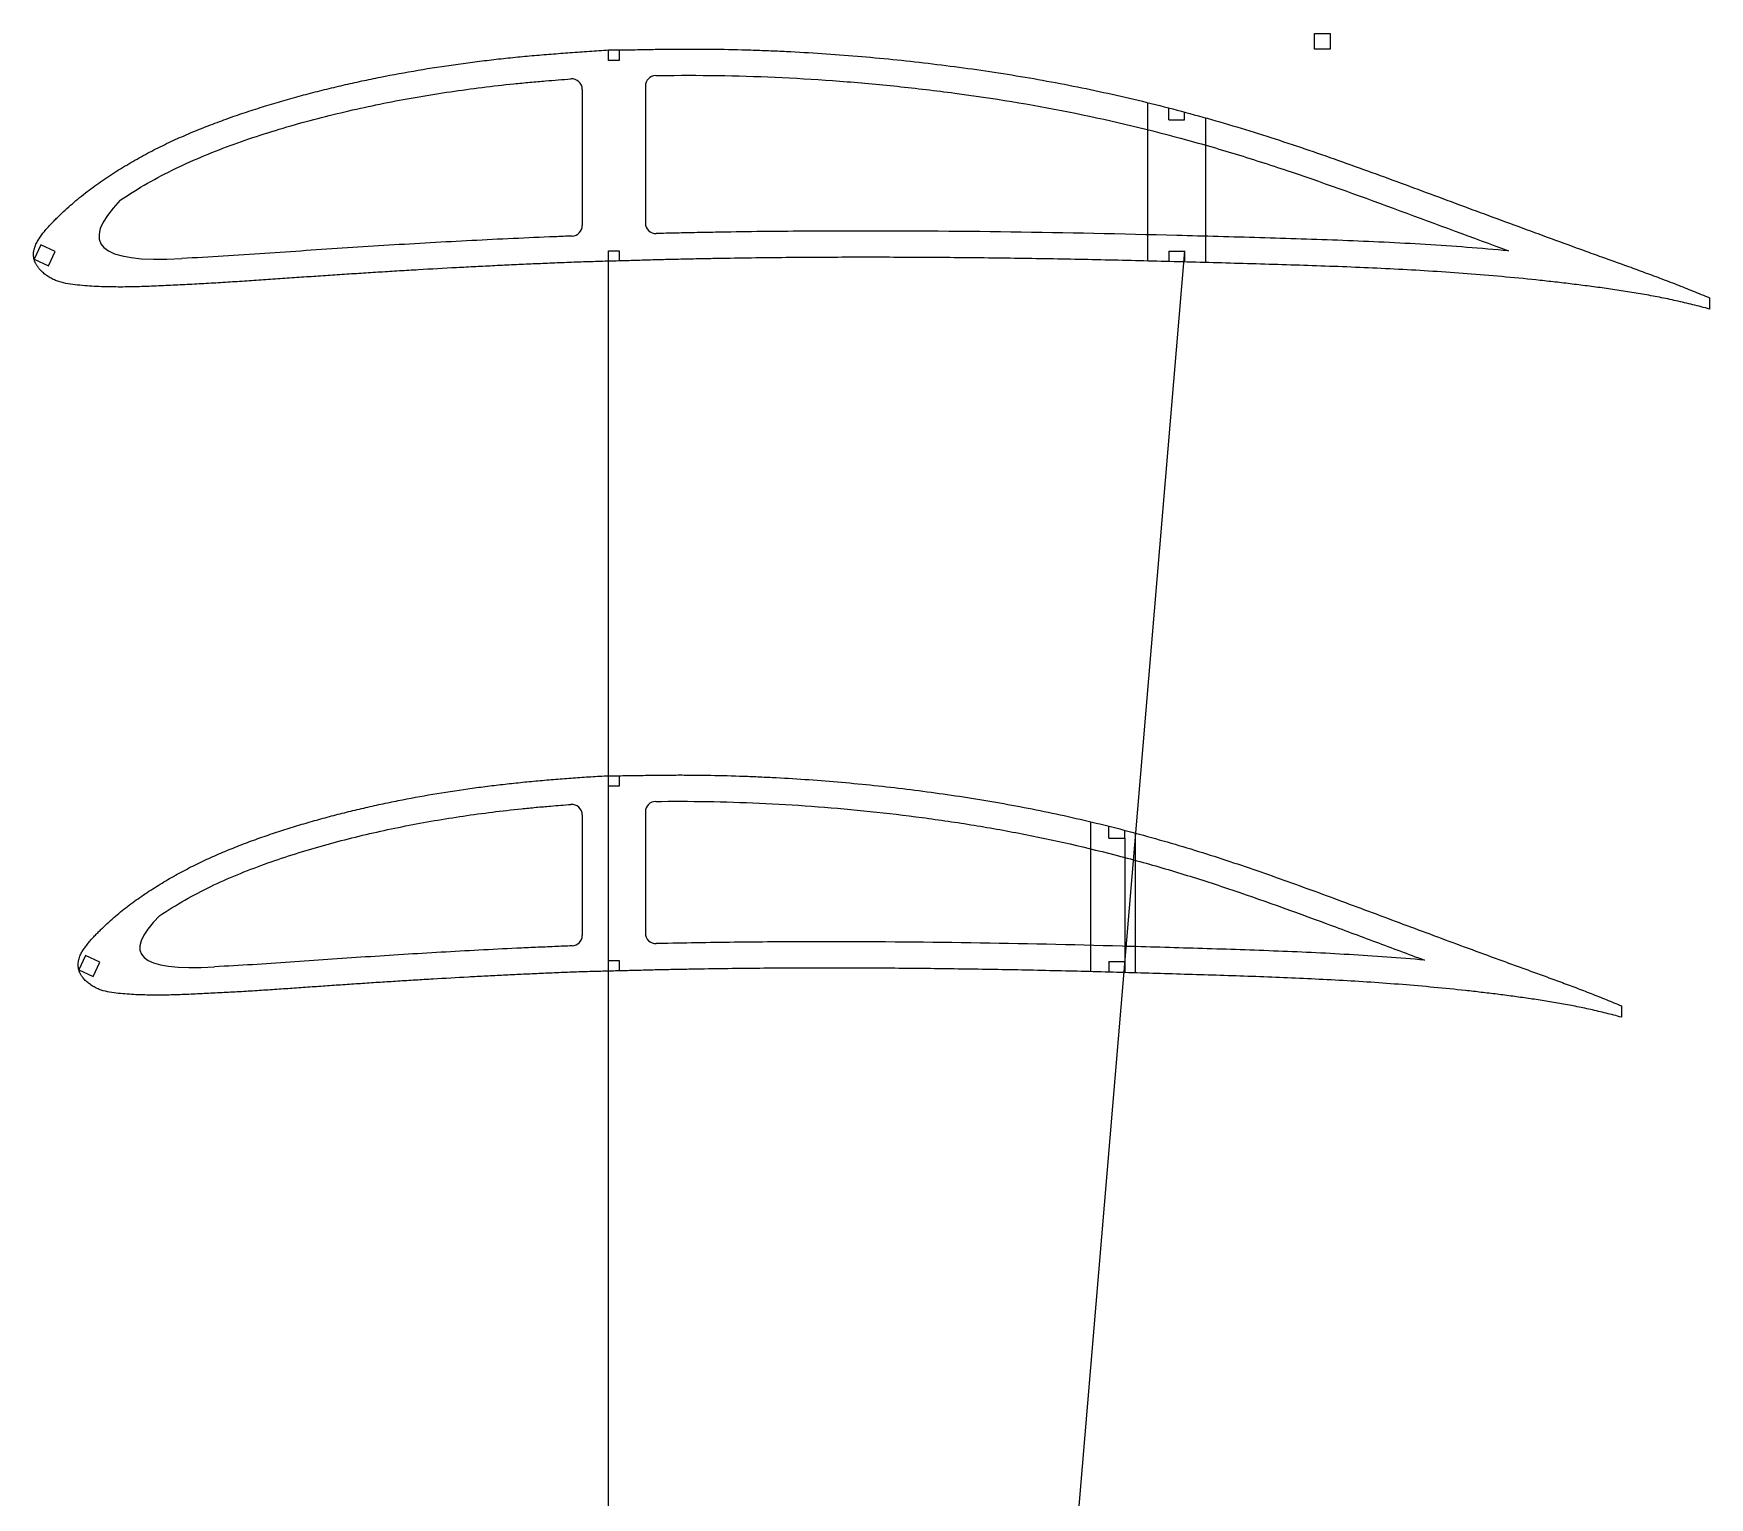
# Model space of a CAD drawing. Header units: millimetres. Extents: x -11497 to 404, y -3854 to 414.
# Drawn here: x -1621.8 to -1303.3, y -1358.5 to -1080.1 of the extents above; entities that cross this region are included whole.
import ezdxf

# ---------------------------------------------------------------- set-up
doc = ezdxf.new("R2010")
doc.units = ezdxf.units.MM
doc.layers.add('剖面线层', color=2, linetype='Continuous', lineweight=25)
doc.layers.add('细线层', color=4, linetype='Continuous', lineweight=25)

msp = doc.modelspace()

# ---------------------------------------------------------------- linework, layer by layer
for p, q in [((-1378.3741, -1080.1331), (-1375.3741, -1080.1331)), ((-1378.3741, -1083.1331), (-1378.3741, -1080.1331)), ((-1375.3741, -1083.1331), (-1378.3741, -1083.1331)), ((-1375.3741, -1080.1331), (-1375.3741, -1083.1331)), ((-1512.5429, -1085.2521), (-1512.5429, -1083.2637)), ((-1510.5429, -1085.2521), (-1512.5429, -1085.2521)), ((-1510.5429, -1083.2521), (-1510.5429, -1085.2521)), ((-1517.5429, -1090.7639), (-1517.5429, -1116.6567)), ((-1505.5429, -1090.1355), (-1505.5429, -1116.178)), ((-1410.0635, -1093.263), (-1410.0635, -1123.3984)), ((-1406.0635, -1096.5214), (-1406.0635, -1094.2714)), ((-1403.0635, -1096.5214), (-1403.0635, -1095.0622)), ((-1406.0635, -1096.5214), (-1403.0635, -1096.5214)), ((-1399.0635, -1096.1625), (-1399.0635, -1123.6881)), ((-1512.5429, -1123.4381), (-1512.5429, -1121.4381)), ((-1512.5429, -1121.4381), (-1510.5429, -1121.4381)), ((-1510.5429, -1121.4381), (-1510.5429, -1123.3884)), ((-1406.0635, -1121.5001), (-1403.0635, -1121.5001)), ((-1406.0635, -1121.5001), (-1406.0635, -1123.5001)), ((-1403.0635, -1121.5001), (-1403.0635, -1123.5793)), ((-1512.5429, -1223.2727), (-1512.5429, -1221.2863)), ((-1510.5429, -1223.2727), (-1512.5429, -1223.2727)), ((-1510.5429, -1221.2727), (-1510.5429, -1223.2727)), ((-1517.5429, -1228.7378), (-1517.5429, -1251.6367)), ((-1505.5429, -1228.167), (-1505.5429, -1251.213)), ((-1420.931, -1230.0195), (-1420.931, -1258.5367)), ((-1417.431, -1233.1243), (-1417.431, -1230.8743)), ((-1414.431, -1233.1243), (-1414.431, -1231.6419)), ((-1412.431, -1232.1714), (-1412.431, -1258.7685)), ((-1417.431, -1233.1243), (-1414.431, -1233.1243)), ((-1414.431, -1233.1243), (-1414.431, -1256.6292)), ((-1512.5429, -1258.4381), (-1512.5429, -1256.4381)), ((-1512.5429, -1256.4381), (-1510.5429, -1256.4381)), ((-1510.5429, -1256.4381), (-1510.5429, -1258.3922)), ((-1417.431, -1256.6292), (-1414.431, -1256.6292)), ((-1417.431, -1256.6292), (-1417.431, -1258.6292)), ((-1414.431, -1256.6292), (-1414.431, -1258.7119))]:
    msp.add_line(p, q)
at = {"color": 7, "linetype": 'Continuous', "lineweight": 25}
for p, q in [((-1605.3444, -1111.8305), (-1605.3441, -1111.8308)), ((-1620.4494, -1120.3475), (-1621.7172, -1123.0664)), ((-1617.7304, -1121.6153), (-1620.4494, -1120.3475)), ((-1621.7172, -1123.0664), (-1618.9983, -1124.3343)), ((-1618.9983, -1124.3343), (-1617.7304, -1121.6153)), ((-1593.6433, -1122.9243), (-1593.6451, -1122.9243)), ((-1303.2696, -1130.398), (-1303.269, -1132.5597)), ((-1597.8179, -1247.8718), (-1597.8177, -1247.8719)), ((-1611.9661, -1255.4476), (-1613.234, -1258.1666)), ((-1613.234, -1258.1666), (-1610.5151, -1259.4344)), ((-1609.2472, -1256.7155), (-1611.9661, -1255.4476)), ((-1610.5151, -1259.4344), (-1609.2472, -1256.7155)), ((-1587.4223, -1257.6132), (-1587.4254, -1257.6134)), ((-1320.0152, -1265.039), (-1320.0137, -1267.212))]:
    msp.add_line(p, q, dxfattribs=at)
for centre, start, end in [((-1519.5429, -1090.7639), 0, 94.302179), ((-1503.5429, -1090.1355), 91.004085, 180), ((-1519.5429, -1116.6567), 272.101356, 360), ((-1503.5429, -1116.178), 180, 271.568947), ((-1503.5429, -1228.167), 90.79571, 180), ((-1519.5429, -1228.7378), 0, 94.285698), ((-1519.5429, -1251.6367), 272.065823, 0), ((-1503.5429, -1251.213), 180, 271.335393)]:
    msp.add_arc(centre, 2, start, end)
for points, knots in [([(-1512.5429, -1083.2637), (-1511.4156, -1083.2621), (-1509.1614, -1083.2405), (-1505.7806, -1083.1769), (-1502.3999, -1083.1098), (-1499.0185, -1083.08), (-1495.6371, -1083.0776), (-1491.1286, -1083.1189), (-1486.6211, -1083.2213), (-1482.1154, -1083.3831), (-1477.6113, -1083.5839), (-1471.9849, -1083.9115), (-1465.2408, -1084.4182), (-1458.5066, -1085.0423), (-1451.7834, -1085.7769), (-1445.0745, -1086.6289), (-1438.3812, -1087.5998), (-1429.4833, -1089.0639), (-1418.4195, -1091.2296), (-1405.2641, -1094.3859), (-1394.4157, -1097.453), (-1385.8156, -1100.1644), (-1377.2623, -1103.021), (-1368.7705, -1106.0542), (-1360.3066, -1109.1642), (-1353.9651, -1111.5139), (-1347.6236, -1113.8636), (-1341.2818, -1116.2124), (-1334.9356, -1118.5492), (-1329.6419, -1120.4828), (-1325.4032, -1122.0189), (-1322.2209, -1123.1621), (-1319.04, -1124.3089), (-1315.8618, -1125.4636), (-1312.693, -1126.6437), (-1309.5336, -1127.849), (-1306.3925, -1129.101), (-1304.3038, -1129.9496), (-1303.2696, -1130.398)], [0, 0, 0, 0, 0.015625, 0.03125, 0.046875, 0.0625, 0.078125, 0.09375, 0.125, 0.140625, 0.15625, 0.1875, 0.21875, 0.25, 0.28125, 0.3125, 0.34375, 0.375, 0.4375, 0.5, 0.5625, 0.59375, 0.625, 0.6875, 0.71875, 0.75, 0.78125, 0.8125, 0.84375, 0.875, 0.890625, 0.90625, 0.921875, 0.9375, 0.953125, 0.96875, 0.984375, 1, 1, 1, 1]), ([(-1303.269, -1132.5597), (-1304.3085, -1132.2417), (-1306.4171, -1131.7064), (-1309.5905, -1130.9477), (-1312.7877, -1130.2851), (-1315.999, -1129.6922), (-1319.2231, -1129.1637), (-1322.4558, -1128.6848), (-1325.6949, -1128.2429), (-1328.9389, -1127.8298), (-1332.1872, -1127.4437), (-1336.5235, -1126.9618), (-1341.9531, -1126.4238), (-1348.4806, -1125.8726), (-1355.0178, -1125.4048), (-1361.563, -1125.0182), (-1368.1142, -1124.6984), (-1374.6699, -1124.4335), (-1381.2289, -1124.2084), (-1387.7899, -1124.0069), (-1396.54, -1123.7563), (-1407.4796, -1123.455), (-1420.6085, -1123.1445), (-1431.5481, -1122.9459), (-1440.2977, -1122.8286), (-1446.8584, -1122.7614), (-1453.4172, -1122.7147), (-1459.9736, -1122.6913), (-1466.5274, -1122.6897), (-1473.078, -1122.7122), (-1479.625, -1122.7606), (-1486.1679, -1122.8365), (-1491.6167, -1122.9233), (-1495.9732, -1123.0064), (-1499.2392, -1123.0796), (-1501.96, -1123.138), (-1504.1356, -1123.1981), (-1506.3106, -1123.2628), (-1509.0283, -1123.3513), (-1511.2022, -1123.4056), (-1513.5048, -1123.4612), (-1515.3279, -1123.5173), (-1517.7578, -1123.5981), (-1519.5798, -1123.6627), (-1521.4013, -1123.7329), (-1523.2223, -1123.8085), (-1525.0429, -1123.8856), (-1527.4698, -1123.9899), (-1530.5025, -1124.1277), (-1534.1401, -1124.3013), (-1537.7763, -1124.4833), (-1542.6224, -1124.7376), (-1547.4656, -1125.0073), (-1552.306, -1125.2939), (-1555.935, -1125.516), (-1559.5627, -1125.7447), (-1563.1892, -1125.9806), (-1566.8145, -1126.2219), (-1570.4389, -1126.4669), (-1574.0622, -1126.7166), (-1577.6849, -1126.9665), (-1581.3074, -1127.2115), (-1584.93, -1127.4459), (-1588.5531, -1127.6641), (-1591.573, -1127.8278), (-1593.9893, -1127.9495), (-1595.8015, -1128.0368), (-1597.6138, -1128.1204), (-1599.4263, -1128.1994), (-1601.2391, -1128.2669), (-1603.0524, -1128.3177), (-1604.8662, -1128.3439), (-1606.6802, -1128.3404), (-1608.4936, -1128.2996), (-1610.3058, -1128.2228), (-1612.1155, -1128.099), (-1613.9213, -1127.9309), (-1615.721, -1127.6969), (-1617.1857, -1127.3023), (-1618.2918, -1126.809), (-1618.9459, -1126.4295), (-1619.4433, -1126.0857), (-1619.9227, -1125.7173), (-1620.37, -1125.3096), (-1620.7241, -1124.9165), (-1620.9177, -1124.6849), (-1621.0549, -1124.5046), (-1621.1817, -1124.3169), (-1621.2948, -1124.1204), (-1621.3974, -1123.9185), (-1621.5054, -1123.7198), (-1621.6065, -1123.5177), (-1621.6803, -1123.3037), (-1621.7388, -1123.0854), (-1621.7829, -1122.8632), (-1621.8156, -1122.6391), (-1621.8424, -1122.338), (-1621.8461, -1121.9595), (-1621.8007, -1121.5837), (-1621.7439, -1121.2872), (-1621.6893, -1121.0673), (-1621.6243, -1120.8502), (-1621.526, -1120.5646), (-1621.3824, -1120.215), (-1621.1821, -1119.8083), (-1620.8861, -1119.281), (-1620.4683, -1118.6507), (-1619.9182, -1117.9298), (-1619.3313, -1117.238), (-1618.72, -1116.5684), (-1618.0907, -1115.9156), (-1617.4508, -1115.273), (-1616.5895, -1114.4247), (-1615.4878, -1113.3899), (-1614.1282, -1112.1895), (-1612.7284, -1111.036), (-1611.2955, -1109.9241), (-1609.3455, -1108.4937), (-1606.8435, -1106.7962), (-1603.7571, -1104.8886), (-1600.5968, -1103.1058), (-1597.3675, -1101.4505), (-1594.0783, -1099.9173), (-1590.7382, -1098.4978), (-1587.3592, -1097.1728), (-1583.9481, -1095.9313), (-1580.5085, -1094.7699), (-1577.0452, -1093.6795), (-1573.5602, -1092.6585), (-1570.0575, -1091.6976), (-1566.539, -1090.7938), (-1563.0057, -1089.9465), (-1559.4587, -1089.1549), (-1554.7126, -1088.1729), (-1548.7514, -1087.0773), (-1542.7581, -1086.1542), (-1537.9481, -1085.5101), (-1534.3335, -1085.0746), (-1530.7125, -1084.6856), (-1527.0864, -1084.3336), (-1523.454, -1084.0409), (-1519.8191, -1083.7644), (-1516.1826, -1083.4924), (-1513.7564, -1083.3332), (-1512.5429, -1083.2637)], [0, 0, 0, 0, 0.00737426, 0.01474851, 0.02212277, 0.02949703, 0.03687129, 0.04424554, 0.0516198, 0.05899406, 0.06636831, 0.07374257, 0.08849108, 0.1032396, 0.11798811, 0.13273663, 0.14748514, 0.16223365, 0.17698217, 0.19173068, 0.2064792, 0.23597622, 0.26547325, 0.29497028, 0.3097188, 0.32446731, 0.33921582, 0.35396434, 0.36871285, 0.38346137, 0.39820988, 0.41295839, 0.42770691, 0.43508116, 0.44245542, 0.44982968, 0.45351681, 0.45720394, 0.46457819, 0.47195245, 0.47195245, 0.48020319, 0.48432856, 0.48845394, 0.49257931, 0.49670468, 0.50083005, 0.50495542, 0.51320616, 0.52145691, 0.52970765, 0.53795839, 0.55445988, 0.56271062, 0.57096137, 0.57921211, 0.58746285, 0.59571359, 0.60396434, 0.61221508, 0.62046582, 0.62871657, 0.63696731, 0.64521805, 0.6534688, 0.65759417, 0.66171954, 0.66584491, 0.66997028, 0.67409565, 0.67822102, 0.6823464, 0.68647177, 0.69059714, 0.69472251, 0.69884788, 0.70297325, 0.70709862, 0.711224, 0.71328668, 0.71534937, 0.71638071, 0.71741205, 0.71947474, 0.72050608, 0.72102175, 0.72153742, 0.7220531, 0.72256877, 0.72308444, 0.72360011, 0.72411578, 0.72463145, 0.72514712, 0.7256628, 0.72617847, 0.72669414, 0.72772548, 0.72875682, 0.7292725, 0.72978817, 0.73030384, 0.73081951, 0.73185085, 0.7328822, 0.73391354, 0.73597622, 0.73803891, 0.7401016, 0.74216428, 0.74422697, 0.74628965, 0.74835234, 0.75247771, 0.75660308, 0.76072845, 0.76485383, 0.7689792, 0.77722994, 0.78548068, 0.79373143, 0.80198217, 0.81023291, 0.81848365, 0.8267344, 0.83498514, 0.84323588, 0.85148663, 0.85973737, 0.86798811, 0.87623886, 0.8844896, 0.89274034, 0.90099108, 0.91749257, 0.93399406, 0.9422448, 0.95049554, 0.95874629, 0.96699703, 0.97524777, 0.98349851, 0.99174926, 1, 1, 1, 1]), ([(-1605.3441, -1111.8308), (-1603.6539, -1110.6892), (-1601.9308, -1109.623), (-1598.4288, -1107.6185), (-1596.6486, -1106.6828), (-1593.0356, -1104.9325), (-1591.2025, -1104.1182), (-1587.4949, -1102.5842), (-1585.6214, -1101.8624), (-1579.9524, -1099.8079), (-1576.1071, -1098.5894), (-1568.3173, -1096.3791), (-1564.3972, -1095.3887), (-1556.5138, -1093.6174), (-1552.5499, -1092.837), (-1544.5814, -1091.4693), (-1540.5738, -1090.8821), (-1534.5537, -1090.1335), (-1532.5447, -1089.9074), (-1529.5286, -1089.5961), (-1528.5229, -1089.4965), (-1526.5101, -1089.3099), (-1525.5031, -1089.224), (-1522.8952, -1089.0125), (-1521.2942, -1088.89), (-1519.6929, -1088.7696)], [0, 0, 0, 0, 0.0625, 0.0625, 0.125, 0.125, 0.1875, 0.1875, 0.25, 0.25, 0.375, 0.375, 0.5, 0.5, 0.625, 0.625, 0.75, 0.75, 0.8125, 0.8125, 0.84375, 0.84375, 0.875, 0.875, 0.924640544, 0.924640544, 0.924640544, 0.924640544]), ([(-1503.5779, -1088.1358), (-1502.86, -1088.1233), (-1502.1421, -1088.1121), (-1497.7675, -1088.062), (-1494.113, -1088.0751), (-1483.1566, -1088.2801), (-1475.8614, -1088.6311), (-1464.9318, -1089.4648), (-1461.2908, -1089.7951), (-1454.013, -1090.5548), (-1450.3735, -1090.9856), (-1439.4894, -1092.4365), (-1432.2773, -1093.6142), (-1417.9566, -1096.4636), (-1410.8482, -1098.1365), (-1400.2596, -1100.9998), (-1396.7412, -1102.0137), (-1389.7345, -1104.158), (-1386.2511, -1105.2863), (-1375.8451, -1108.796), (-1368.967, -1111.3026), (-1355.2302, -1116.3708), (-1348.3697, -1118.9269), (-1341.5009, -1121.4598)], [0.050233065, 0.050233065, 0.050233065, 0.050233065, 0.0625, 0.0625, 0.125, 0.125, 0.25, 0.25, 0.3125, 0.3125, 0.375, 0.375, 0.5, 0.5, 0.625, 0.625, 0.6875, 0.6875, 0.75, 0.75, 0.875, 0.875, 1, 1, 1, 1]), ([(-1341.5009, -1121.4598), (-1346.7417, -1120.9789), (-1351.9864, -1120.5868), (-1362.4822, -1119.95), (-1367.7332, -1119.7037), (-1378.2389, -1119.2959), (-1383.4934, -1119.1321), (-1394.0034, -1118.8236), (-1399.2587, -1118.6767), (-1415.0257, -1118.2607), (-1425.5402, -1118.0306), (-1446.5687, -1117.7396), (-1457.0827, -1117.6715), (-1472.8534, -1117.7061), (-1478.1102, -1117.7413), (-1485.9953, -1117.8349), (-1488.6237, -1117.873), (-1492.5662, -1117.9401), (-1493.8803, -1117.964), (-1496.5086, -1118.0163), (-1497.8228, -1118.0455), (-1500.4511, -1118.1033), (-1501.7652, -1118.1312), (-1503.2156, -1118.1698), (-1503.3519, -1118.1735), (-1503.4881, -1118.1772)], [0, 0, 0, 0, 0.0625, 0.0625, 0.125, 0.125, 0.1875, 0.1875, 0.25, 0.25, 0.375, 0.375, 0.5, 0.5, 0.5625, 0.5625, 0.59375, 0.59375, 0.609375, 0.609375, 0.625, 0.625, 0.640625, 0.640625, 0.642245062, 0.642245062, 0.642245062, 0.642245062]), ([(-1519.4695, -1118.6553), (-1520.5764, -1118.6959), (-1521.683, -1118.7391), (-1525.4162, -1118.8941), (-1528.0425, -1119.0079), (-1535.9202, -1119.3745), (-1541.1705, -1119.6457), (-1551.6685, -1120.238), (-1556.9161, -1120.5602), (-1564.7858, -1121.0734), (-1567.4089, -1121.2489), (-1572.6546, -1121.6055), (-1575.2772, -1121.7882), (-1580.5228, -1122.1468), (-1583.1458, -1122.3224), (-1588.3933, -1122.6466), (-1591.0179, -1122.793), (-1593.6433, -1122.9243)], [0.705584984, 0.705584984, 0.705584984, 0.705584984, 0.71875, 0.71875, 0.75, 0.75, 0.8125, 0.8125, 0.875, 0.875, 0.90625, 0.90625, 0.9375, 0.9375, 0.96875, 0.96875, 1, 1, 1, 1]), ([(-1320.0137, -1267.212), (-1320.9729, -1266.9227), (-1322.9157, -1266.4275), (-1325.8403, -1265.7295), (-1328.7853, -1265.1163), (-1331.743, -1264.5661), (-1334.7116, -1264.0736), (-1337.6879, -1263.626), (-1340.6697, -1263.2123), (-1343.6557, -1262.8255), (-1346.6455, -1262.4639), (-1350.6363, -1262.0126), (-1355.6327, -1261.5084), (-1361.6386, -1260.9911), (-1367.6524, -1260.5505), (-1373.6728, -1260.1842), (-1379.698, -1259.8788), (-1385.7267, -1259.6234), (-1391.7579, -1259.4044), (-1397.7906, -1259.2072), (-1405.8355, -1258.9602), (-1415.8931, -1258.6634), (-1427.9635, -1258.3541), (-1438.022, -1258.1515), (-1446.0679, -1258.0274), (-1452.1015, -1257.9533), (-1458.1341, -1257.898), (-1464.1654, -1257.8645), (-1470.1952, -1257.8505), (-1476.2231, -1257.859), (-1482.249, -1257.8909), (-1488.2725, -1257.9488), (-1493.2898, -1258.0182), (-1497.3021, -1258.0864), (-1500.3105, -1258.1468), (-1502.817, -1258.1971), (-1504.8216, -1258.2473), (-1506.8257, -1258.2981), (-1509.3303, -1258.3659), (-1511.3339, -1258.4102), (-1513.4561, -1258.4592), (-1515.1365, -1258.5037), (-1517.3766, -1258.569), (-1519.0563, -1258.6236), (-1520.7356, -1258.6871), (-1522.4143, -1258.7595), (-1524.0928, -1258.8324), (-1526.3307, -1258.9294), (-1529.1271, -1259.0593), (-1532.4818, -1259.2222), (-1535.8355, -1259.3925), (-1540.3057, -1259.6308), (-1544.7739, -1259.8833), (-1549.24, -1260.1517), (-1552.5888, -1260.3594), (-1555.9366, -1260.5733), (-1559.2835, -1260.7938), (-1562.6297, -1261.0194), (-1565.9752, -1261.2488), (-1569.32, -1261.4821), (-1572.6644, -1261.7157), (-1576.0088, -1261.945), (-1579.3535, -1262.1644), (-1582.6989, -1262.3689), (-1585.4875, -1262.5221), (-1587.7187, -1262.6364), (-1589.3922, -1262.7185), (-1591.0658, -1262.7974), (-1592.7396, -1262.8715), (-1594.4138, -1262.9351), (-1596.0885, -1262.9835), (-1597.7636, -1263.0078), (-1599.439, -1263.0055), (-1601.1138, -1262.9676), (-1602.7877, -1262.8975), (-1604.459, -1262.782), (-1606.127, -1262.6277), (-1607.7886, -1262.4054), (-1609.1386, -1262.0299), (-1610.1548, -1261.5633), (-1610.756, -1261.2077), (-1611.2112, -1260.8846), (-1611.6505, -1260.54), (-1612.0584, -1260.1579), (-1612.3797, -1259.7901), (-1612.5541, -1259.5728), (-1612.6772, -1259.4038), (-1612.7906, -1259.2282), (-1612.8916, -1259.045), (-1612.9826, -1258.8568), (-1613.0764, -1258.6706), (-1613.162, -1258.481), (-1613.2221, -1258.2816), (-1613.2694, -1258.0787), (-1613.3048, -1257.8728), (-1613.3306, -1257.6655), (-1613.3516, -1257.3872), (-1613.3559, -1257.0377), (-1613.3156, -1256.6904), (-1613.2697, -1256.4157), (-1613.2232, -1256.2118), (-1613.1662, -1256.0105), (-1613.0797, -1255.7454), (-1612.952, -1255.4207), (-1612.7705, -1255.0434), (-1612.5022, -1254.5536), (-1612.1201, -1253.969), (-1611.6155, -1253.3004), (-1611.0762, -1252.6592), (-1610.5135, -1252.039), (-1609.9332, -1251.4351), (-1609.3434, -1250.8403), (-1608.5488, -1250.0558), (-1607.5328, -1249.0984), (-1606.2788, -1247.9875), (-1604.9872, -1246.9205), (-1603.6652, -1245.8917), (-1601.8658, -1244.5682), (-1599.5563, -1242.9983), (-1596.7078, -1241.2331), (-1593.79, -1239.5848), (-1590.809, -1238.0533), (-1587.7722, -1236.6357), (-1584.6883, -1235.323), (-1581.569, -1234.0969), (-1578.4196, -1232.9496), (-1575.2444, -1231.8749), (-1572.0472, -1230.8669), (-1568.8302, -1229.9225), (-1565.597, -1229.0338), (-1562.3494, -1228.198), (-1559.0884, -1227.4144), (-1555.8149, -1226.6823), (-1551.4351, -1225.7741), (-1545.9346, -1224.7611), (-1540.4055, -1223.9071), (-1535.9687, -1223.3113), (-1532.6348, -1222.9086), (-1529.2955, -1222.5483), (-1525.9518, -1222.2232), (-1522.6028, -1221.9508), (-1519.2518, -1221.6942), (-1515.8988, -1221.4552), (-1513.6615, -1221.3327), (-1512.5429, -1221.2863)], [0, 0, 0, 0, 0.00737426, 0.01474851, 0.02212277, 0.02949703, 0.03687129, 0.04424554, 0.0516198, 0.05899406, 0.06636831, 0.07374257, 0.08849108, 0.1032396, 0.11798811, 0.13273663, 0.14748514, 0.16223365, 0.17698217, 0.19173068, 0.2064792, 0.23597622, 0.26547325, 0.29497028, 0.3097188, 0.32446731, 0.33921582, 0.35396434, 0.36871285, 0.38346137, 0.39820988, 0.41295839, 0.42770691, 0.43508116, 0.44245542, 0.44982968, 0.45351681, 0.45720394, 0.46457819, 0.47195245, 0.47195245, 0.48020319, 0.48432856, 0.48845394, 0.49257931, 0.49670468, 0.50083005, 0.50495542, 0.51320616, 0.52145691, 0.52970765, 0.53795839, 0.55445988, 0.56271062, 0.57096137, 0.57921211, 0.58746285, 0.59571359, 0.60396434, 0.61221508, 0.62046582, 0.62871657, 0.63696731, 0.64521805, 0.6534688, 0.65759417, 0.66171954, 0.66584491, 0.66997028, 0.67409565, 0.67822102, 0.6823464, 0.68647177, 0.69059714, 0.69472251, 0.69884788, 0.70297325, 0.70709862, 0.711224, 0.71328668, 0.71534937, 0.71638071, 0.71741205, 0.71947474, 0.72050608, 0.72102175, 0.72153742, 0.7220531, 0.72256877, 0.72308444, 0.72360011, 0.72411578, 0.72463145, 0.72514712, 0.7256628, 0.72617847, 0.72669414, 0.72772548, 0.72875682, 0.7292725, 0.72978817, 0.73030384, 0.73081951, 0.73185085, 0.7328822, 0.73391354, 0.73597622, 0.73803891, 0.7401016, 0.74216428, 0.74422697, 0.74628965, 0.74835234, 0.75247771, 0.75660308, 0.76072845, 0.76485383, 0.7689792, 0.77722994, 0.78548068, 0.79373143, 0.80198217, 0.81023291, 0.81848365, 0.8267344, 0.83498514, 0.84323588, 0.85148663, 0.85973737, 0.86798811, 0.87623886, 0.8844896, 0.89274034, 0.90099108, 0.91749257, 0.93399406, 0.9422448, 0.95049554, 0.95874629, 0.96699703, 0.97524777, 0.98349851, 0.99174926, 1, 1, 1, 1]), ([(-1512.5429, -1221.2863), (-1511.5054, -1221.2826), (-1509.4306, -1221.264), (-1506.3189, -1221.2128), (-1503.2072, -1221.1557), (-1500.095, -1221.1357), (-1496.9828, -1221.1391), (-1492.8334, -1221.1867), (-1488.685, -1221.2888), (-1484.5383, -1221.4467), (-1480.3932, -1221.64), (-1475.2154, -1221.9521), (-1469.0092, -1222.431), (-1462.8123, -1223.0178), (-1456.6259, -1223.7067), (-1450.4526, -1224.5032), (-1444.294, -1225.4086), (-1436.1072, -1226.7729), (-1425.9282, -1228.786), (-1413.8259, -1231.7146), (-1403.8468, -1234.5569), (-1395.9361, -1237.0675), (-1388.0691, -1239.7123), (-1380.2589, -1242.5196), (-1372.4744, -1245.397), (-1366.6421, -1247.5711), (-1360.8098, -1249.7452), (-1354.977, -1251.9182), (-1349.1405, -1254.0809), (-1344.2721, -1255.8708), (-1340.3739, -1257.2931), (-1337.4476, -1258.3526), (-1334.5221, -1259.4142), (-1331.5992, -1260.483), (-1328.6846, -1261.5743), (-1325.7786, -1262.6885), (-1322.8884, -1263.843), (-1320.9674, -1264.6271), (-1320.0152, -1265.039)], [0, 0, 0, 0, 0.015625, 0.03125, 0.046875, 0.0625, 0.078125, 0.09375, 0.125, 0.140625, 0.15625, 0.1875, 0.21875, 0.25, 0.28125, 0.3125, 0.34375, 0.375, 0.4375, 0.5, 0.5625, 0.59375, 0.625, 0.6875, 0.71875, 0.75, 0.78125, 0.8125, 0.84375, 0.875, 0.890625, 0.90625, 0.921875, 0.9375, 0.953125, 0.96875, 0.984375, 1, 1, 1, 1]), ([(-1503.5706, -1226.1672), (-1503.2072, -1226.1621), (-1502.8437, -1226.1577), (-1499.1642, -1226.1213), (-1495.8507, -1226.1381), (-1485.9176, -1226.3356), (-1479.3055, -1226.6591), (-1469.4014, -1227.4184), (-1466.1025, -1227.7182), (-1459.5092, -1228.4069), (-1456.2149, -1228.7959), (-1449.6311, -1229.6698), (-1446.3434, -1230.1536), (-1439.796, -1231.2233), (-1436.5339, -1231.8096), (-1426.7839, -1233.731), (-1420.3335, -1235.2328), (-1410.7293, -1237.803), (-1407.5397, -1238.7123), (-1401.1841, -1240.636), (-1398.0187, -1241.6516), (-1388.5715, -1244.8154), (-1382.3308, -1247.0842), (-1372.9889, -1250.5407), (-1369.8782, -1251.7018), (-1363.6558, -1254.0214), (-1360.5448, -1255.1817), (-1357.4325, -1256.3388)], [0.055650718, 0.055650718, 0.055650718, 0.055650718, 0.0625, 0.0625, 0.125, 0.125, 0.25, 0.25, 0.3125, 0.3125, 0.375, 0.375, 0.4375, 0.4375, 0.5, 0.5, 0.625, 0.625, 0.6875, 0.6875, 0.75, 0.75, 0.875, 0.875, 0.9375, 0.9375, 1, 1, 1, 1]), ([(-1597.8177, -1247.8719), (-1596.2645, -1246.8261), (-1594.6815, -1245.8483), (-1591.4632, -1244.0116), (-1589.8274, -1243.1542), (-1586.507, -1241.5503), (-1584.8222, -1240.8043), (-1581.4154, -1239.3974), (-1579.694, -1238.7349), (-1574.4847, -1236.8505), (-1570.9506, -1235.7314), (-1563.7953, -1233.7016), (-1560.1952, -1232.7919), (-1552.9544, -1231.1643), (-1549.3135, -1230.4471), (-1541.994, -1229.1893), (-1538.313, -1228.6485), (-1532.7839, -1227.9595), (-1530.9388, -1227.751), (-1528.1689, -1227.4641), (-1527.2452, -1227.3725), (-1525.3967, -1227.2005), (-1524.4719, -1227.1209), (-1522.2623, -1226.9402), (-1520.9775, -1226.8397), (-1519.6923, -1226.7434)], [0, 0, 0, 0, 0.0625, 0.0625, 0.125, 0.125, 0.1875, 0.1875, 0.25, 0.25, 0.375, 0.375, 0.5, 0.5, 0.625, 0.625, 0.75, 0.75, 0.8125, 0.8125, 0.84375, 0.84375, 0.875, 0.875, 0.918381079, 0.918381079, 0.918381079, 0.918381079]), ([(-1519.4708, -1253.6354), (-1520.5855, -1253.6756), (-1521.6999, -1253.7227), (-1524.0117, -1253.8228), (-1525.2093, -1253.8741), (-1527.6041, -1253.9815), (-1528.8014, -1254.0377), (-1534.7875, -1254.3245), (-1539.575, -1254.5772), (-1549.1476, -1255.1287), (-1553.9326, -1255.428), (-1561.1085, -1255.9032), (-1563.5003, -1256.0656), (-1568.2836, -1256.3957), (-1570.675, -1256.5642), (-1575.4582, -1256.8951), (-1577.85, -1257.0571), (-1582.635, -1257.3564), (-1585.0283, -1257.4914), (-1587.4223, -1257.6132)], [0.704210872, 0.704210872, 0.704210872, 0.704210872, 0.71875, 0.71875, 0.734375, 0.734375, 0.75, 0.75, 0.8125, 0.8125, 0.875, 0.875, 0.90625, 0.90625, 0.9375, 0.9375, 0.96875, 0.96875, 1, 1, 1, 1]), ([(-1357.4325, -1256.3388), (-1362.2143, -1255.9172), (-1366.9994, -1255.5737), (-1376.5752, -1255.013), (-1381.3657, -1254.7937), (-1390.9495, -1254.4225), (-1395.7428, -1254.2681), (-1405.33, -1253.9721), (-1410.1237, -1253.8289), (-1424.5063, -1253.4285), (-1434.0977, -1253.2078), (-1453.2822, -1252.919), (-1462.8742, -1252.8445), (-1477.2618, -1252.8582), (-1482.0576, -1252.8844), (-1489.2511, -1252.9612), (-1491.6489, -1252.9929), (-1496.4445, -1253.0682), (-1498.8423, -1253.1146), (-1501.9921, -1253.1786), (-1502.7442, -1253.1949), (-1503.4963, -1253.2125)], [0, 0, 0, 0, 0.0625, 0.0625, 0.125, 0.125, 0.1875, 0.1875, 0.25, 0.25, 0.375, 0.375, 0.5, 0.5, 0.5625, 0.5625, 0.59375, 0.59375, 0.625, 0.625, 0.634801777, 0.634801777, 0.634801777, 0.634801777])]:
    msp.add_open_spline(points, degree=3, knots=knots, dxfattribs=at)
for points in [[(-1605.3444, -1111.8305), (-1613.4004, -1120.159), (-1609.5007, -1123.8569), (-1593.6451, -1122.9244)], [(-1597.8179, -1247.8718), (-1605.284, -1255.2821), (-1601.8198, -1258.5293), (-1587.4254, -1257.6134)]]:
    msp.add_open_spline(points, degree=3, dxfattribs=at)
at = {"layer": '剖面线层'}
msp.add_line((-1512.5429, -1646.4381), (-1512.5429, -1121.4381), dxfattribs=at)
at = {"layer": '细线层'}
msp.add_line((-1403.0635, -1121.4381), (-1448.2559, -1658.143), dxfattribs=at)

doc.saveas('drawing.dxf')
